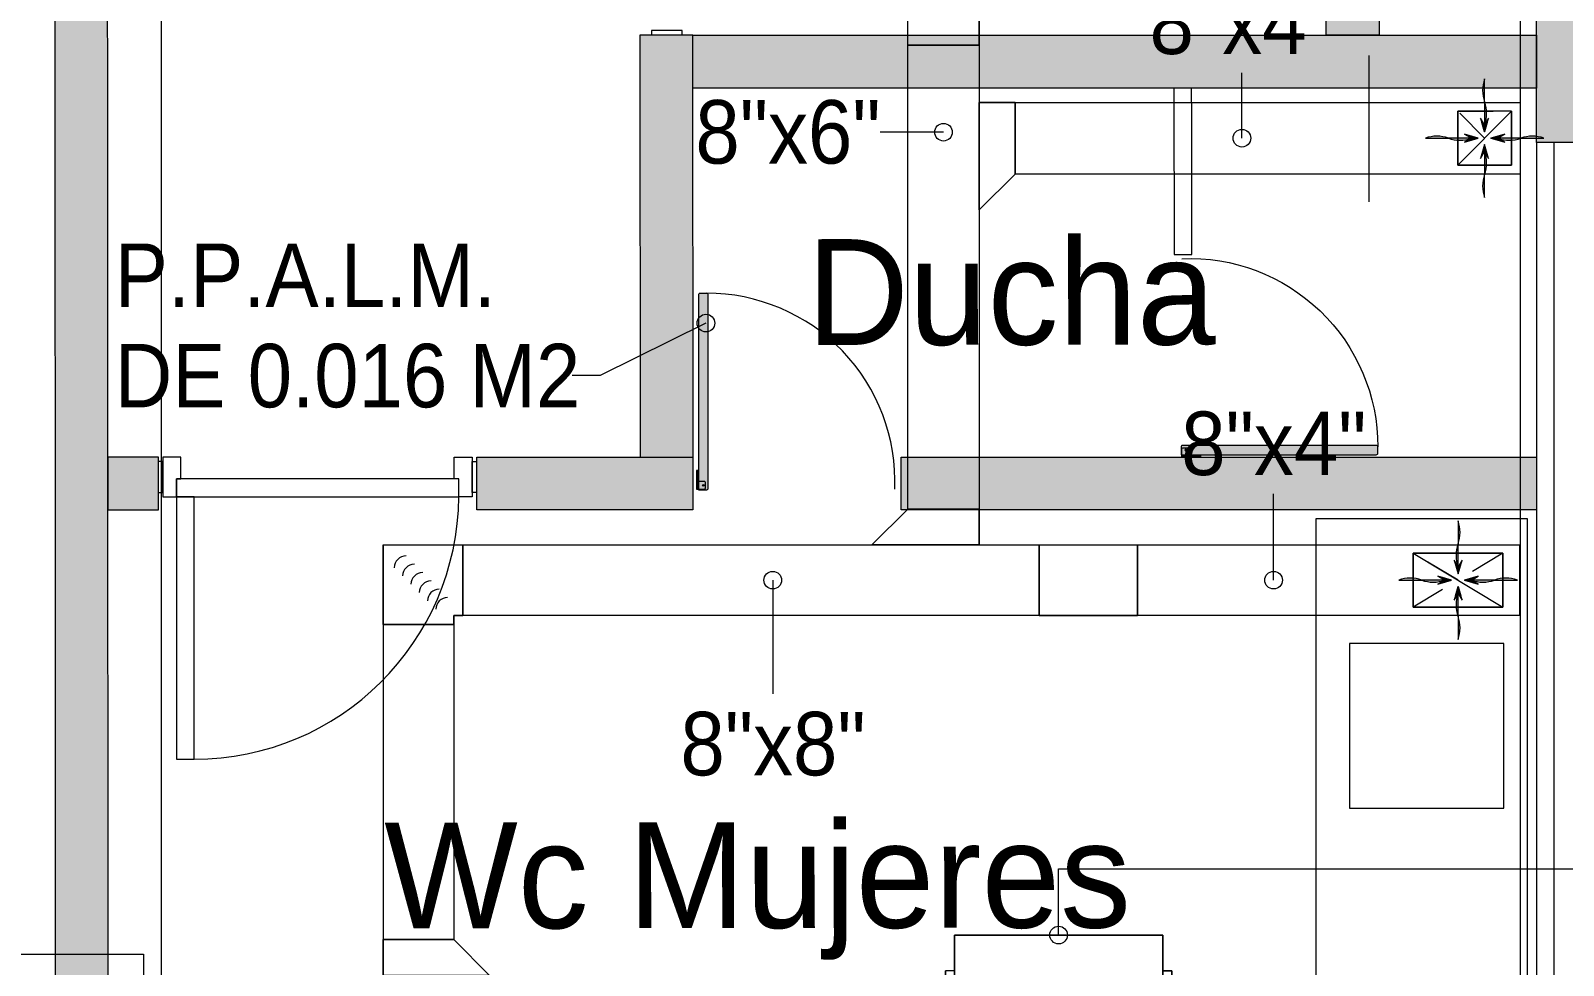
# Model space of a CAD drawing. Header units: metres. Extents: x 31.9 to 125.9, y -29 to 44.
# Drawn here: x 71.13 to 75.476, y -17.721 to -15.07 of the extents above; entities that cross this region are included whole.
import ezdxf

# ---------------------------------------------------------------- set-up
doc = ezdxf.new("R2010")
doc.units = ezdxf.units.M
doc.linetypes.add('Hidden 1_5', pattern=[0.0022, 0.0015, -0.0007])
for name, color, linetype, lineweight in [('A-DETL-GENF', 7, 'Continuous', 9), ('A-GENM', 7, 'Continuous', 18), ('ARQ', 8, 'Continuous', 0), ('G-ANNO-TEXT', 7, 'Continuous', 9), ('M-EQPM', 7, 'Continuous', 18), ('M-EQPM-IDEN', 7, 'Continuous', 9), ('M-HVAC-DUCT', 7, 'Continuous', 18), ('M-HVAC-DUCT-ANNO', 7, 'Hidden 1_5', 18), ('M-HVAC-DUCT-IDEN', 7, 'Continuous', 9)]:
    doc.layers.add(name, color=color, linetype=linetype, lineweight=lineweight)
doc.layers.add('M-HVAC-CDFF', color=8, linetype='Continuous', lineweight=18, true_color=0x414141)
doc.styles.add('SansSerif', font='SANSS__.TTF', dxfattribs={"width": 0.9, "height": 0.18})

# ---------------------------------------------------------------- blocks, each defined once
blk = doc.blocks.new('Estructura cubierta')
at = {"layer": 'ARQ'}
blk.add_line((1978.498, -5855.3542), (1978.498, -5914.9141), dxfattribs=at)
blk.add_line((1978.498, -5855.3542), (1978.498, -5914.9141), dxfattribs=at)
blk = doc.blocks.new('PUERTA BAÑOS')
at = {"layer": 'ARQ'}
h = blk.add_hatch(color=256, dxfattribs=at)
edge = h.paths.add_edge_path()
edge.add_line((-0.0075, 0.0025), (-0.0075, -0.6278))
edge.add_arc((-0.0125, -0.6278), 0.005, -90, 0, ccw=False)
edge.add_line((-0.0125, -0.6328), (-0.0325, -0.6328))
edge.add_arc((-0.0325, -0.6278), 0.005, 180, 270, ccw=False)
edge.add_line((-0.0375, -0.6278), (-0.0375, -0.0025))
edge.add_arc((-0.0325, -0.0025), 0.005, 90, 180, ccw=False)
edge.add_line((-0.0325, 0.0025), (-0.0075, 0.0025))
for p, q in [((0, 0), (-0.005, 0)), ((0, -0.06), (0, 0)), ((-0.03, -0.005), (-0.03, -0.02)), ((-0.005, 0), (-0.025, 0)), ((-0.025, -0.025), (-0.005, -0.025)), ((-0.005, -0.025), (-0.005, 0)), ((-0.005, 0), (-0.005, -0.06)), ((-0.005, -0.06), (0, -0.06))]:
    blk.add_line(p, q, dxfattribs=at)
blk.add_lwpolyline([(-0.0075, 0.0025), (-0.0075, -0.6278, -0.414214), (-0.0125, -0.6328), (-0.0325, -0.6328, -0.414214), (-0.0375, -0.6278), (-0.0375, -0.0025, -0.414214), (-0.0325, 0.0025)], format="xyb", close=True, dxfattribs=at)
blk.add_circle((-0.0225, -0.0125), 0.0025, dxfattribs=at)
at = {"layer": 'ARQ', "ltscale": 0.1}
blk.add_arc((-0.034, -0.0259), 0.6069, 177.5483, 270.1437, dxfattribs=at)
at = {"layer": 'ARQ'}
for centre, start, end in [((-0.025, -0.005), 90, 180), ((-0.025, -0.02), 180, 270)]:
    blk.add_arc(centre, 0.005, start, end, dxfattribs=at)
blk = doc.blocks.new('PISO 9')
at = {"layer": 'ARQ', "ltscale": 0.01}
h = blk.add_hatch(color=256, dxfattribs=at)
h.dxf.hatch_style = 1
h.paths.add_polyline_path([(347.2882, -2856.369), (347.1381, -2856.369), (347.1381, -2855.044), (347.2881, -2855.044)])
h.paths.add_polyline_path([(347.1381, -2855.3561), (347.1381, -2855.206), (346.5044, -2855.206), (346.5044, -2855.3561)])
h.paths.add_polyline_path([(345.0504, -2855.3564), (345.0504, -2855.2064), (345.7044, -2855.206), (345.7044, -2855.3561)])
h.paths.add_polyline_path([(343.6866, -2855.3561), (343.6866, -2855.2061), (344.2504, -2855.2058), (344.2504, -2855.3558)])
h.paths.add_polyline_path([(342.5366, -2856.3689), (342.3866, -2856.3689), (342.3866, -2855.3561), (342.5366, -2855.3561)])
h.paths.add_polyline_path([(342.3866, -2856.3689), (347.2882, -2856.369), (347.2882, -2856.519), (342.3866, -2856.5189)])
h.paths.add_polyline_path([(343.9898, -2856.3688), (343.8398, -2856.3688), (343.8397, -2855.356), (343.9897, -2855.356)])
h.paths.add_polyline_path([(345.639, -2856.3689), (345.4889, -2856.3689), (345.4889, -2855.3561), (345.6389, -2855.3561)])
h.paths.add_polyline_path([(347.2694, -2854.1416), (347.2694, -2854.0049), (347.1194, -2854.0049), (347.1194, -2854.1416)])
h.paths.add_polyline_path([(348.989, -2853.8549), (345.3375, -2853.855), (345.3375, -2854.005), (348.989, -2854.0049)])
h.paths.add_polyline_path([(345.3375, -2853.855), (345.3377, -2850.1312), (345.4877, -2850.1312), (345.4875, -2853.855)])
h.paths.add_polyline_path([(342.3887, -2852.9059), (344.4366, -2852.9059), (344.4366, -2853.0559), (343.4866, -2853.0559), (343.4866, -2853.8559), (343.3366, -2853.855), (343.3366, -2853.0559), (342.3887, -2853.0559)])
h.paths.add_polyline_path([(350.2092, -2851.0051), (345.4877, -2851.005), (345.4877, -2851.155), (350.2092, -2851.1551)])
h.paths.add_polyline_path([(346.7973, -2851.005), (346.7976, -2849.9739), (346.9477, -2849.9739), (346.9473, -2851.005)])
h.paths.add_polyline_path([(343.2361, -2850.131), (343.2361, -2849.981), (345.4878, -2849.9812), (345.4878, -2850.1312)])
h.paths.add_polyline_path([(350.0592, -2851.005), (350.0596, -2844.4808), (350.2096, -2844.4808), (350.2092, -2851.005)])
h.paths.add_polyline_path([(351.4126, -2851.0051), (353.9873, -2851.005), (353.9873, -2851.155), (351.4126, -2851.1551)])
h.paths.add_polyline_path([(351.4926, -2851.1551), (351.4927, -2853.9549), (351.6428, -2853.9549), (351.6426, -2851.1551)])
h.paths.add_polyline_path([(352.5451, -2853.8048), (353.5883, -2853.8048), (353.5883, -2853.9549), (352.5451, -2853.9549)])
h.paths.add_polyline_path([(351.6427, -2855.1139), (353.5883, -2855.1139), (353.5883, -2855.2639), (351.6427, -2855.264)])
h.paths.add_polyline_path([(351.4926, -2856.3623), (351.4929, -2855.1139), (351.643, -2855.1139), (351.6427, -2856.3623)])
h.paths.add_polyline_path([(353.5883, -2856.369), (353.5884, -2857.2647), (353.4383, -2857.2647), (353.4383, -2856.369)])
h.paths.add_polyline_path([(353.5883, -2856.369), (354.0353, -2856.369), (354.0353, -2856.519), (353.5883, -2856.519)])
h.paths.add_polyline_path([(354.1854, -2856.369), (354.1854, -2857.569), (354.0354, -2857.569), (354.0353, -2856.369)])
h.paths.add_polyline_path([(351.6428, -2857.2647), (354.0353, -2857.2647), (354.0353, -2857.4147), (351.6428, -2857.4147)])
h.paths.add_polyline_path([(351.4926, -2857.2647), (351.4929, -2858.461), (351.643, -2858.461), (351.6427, -2857.2647)])
h.paths.add_polyline_path([(351.0294, -2858.4611), (351.6427, -2858.461), (351.6427, -2858.6111), (351.0294, -2858.6112)])
h.paths.add_polyline_path([(349.8328, -2856.369), (349.8342, -2859.9806), (349.9843, -2859.9806), (349.9828, -2856.369)])
h.paths.add_polyline_path([(350.127, -2858.4611), (349.9837, -2858.4611), (349.9837, -2858.6112), (350.127, -2858.6112)])
h.paths.add_polyline_path([(352.2337, -2858.4611), (354.0353, -2858.461), (354.0353, -2858.6111), (352.2337, -2858.6112)])
h.paths.add_polyline_path([(353.6195, -2860.7769), (353.6195, -2862.2806), (353.4694, -2862.2806), (353.4694, -2860.7769)])
h.paths.add_polyline_path([(353.6195, -2860.7769), (354.0353, -2860.7769), (354.0353, -2860.9269), (353.6195, -2860.927)])
h.paths.add_polyline_path([(354.1854, -2860.7769), (354.1854, -2862.2806), (354.0354, -2862.2806), (354.0353, -2860.7769)])
h.paths.add_polyline_path([(350.3842, -2862.2806), (354.1854, -2862.2806), (354.1854, -2862.4306), (350.3842, -2862.4306)])
h.paths.add_polyline_path([(349.8843, -2862.4306), (349.8842, -2862.3806), (350.3842, -2862.3806), (350.3842, -2862.4306)])
h.paths.add_polyline_path([(349.8843, -2862.4306), (349.8342, -2862.4307), (349.8342, -2859.9806), (349.8843, -2859.9805)])
at = {"layer": 'ARQ'}
blk.add_line((353.5596, -2857.3228), (353.5596, -2857.7373), dxfattribs=at)
for points in [[(337.2463, -2808.1746), (322.793, -2808.1746), (322.7931, -2862.2306), (337.2463, -2862.2306), (337.2463, -2859.8706), (340.2456, -2859.8706), (340.2456, -2862.2306), (347.0883, -2862.2305), (347.0883, -2859.8706), (350.0843, -2859.8706), (350.0843, -2862.2306), (353.9855, -2862.2306), (353.9855, -2861.4705), (353.9897, -2861.4705), (353.9871, -2808.1307), (340.1955, -2808.1306), (340.1955, -2809.8514), (337.2463, -2809.8515)], [(349.8328, -2856.369), (349.8342, -2859.9806), (349.9843, -2859.9806), (349.9828, -2856.369)], [(353.5883, -2856.369), (353.5884, -2857.2647), (353.4383, -2857.2647), (353.4383, -2856.369)], [(354.1854, -2856.369), (354.1854, -2857.569), (354.0354, -2857.569), (354.0353, -2856.369)], [(351.4926, -2857.2647), (351.4929, -2858.461), (351.643, -2858.461), (351.6427, -2857.2647)], [(351.6428, -2857.2647), (354.0353, -2857.2647), (354.0353, -2857.4147), (351.6428, -2857.4147)], [(353.0069, -2857.4147), (353.0078, -2857.8872), (353.0579, -2857.8872), (353.0579, -2857.4951), (353.0579, -2857.4951), (353.0569, -2857.4147)], [(354.0354, -2860.7769), (354.0854, -2860.7769), (354.0853, -2857.569), (354.0353, -2857.569)], [(350.127, -2858.4611), (349.9837, -2858.4611), (349.9837, -2858.6112), (350.127, -2858.6112)], [(351.0294, -2858.4611), (351.6427, -2858.461), (351.6427, -2858.6111), (351.0294, -2858.6112)], [(352.2337, -2858.4611), (354.0353, -2858.461), (354.0353, -2858.6111), (352.2337, -2858.6112)], [(350.1777, -2858.5231), (350.1777, -2858.5738), (350.9787, -2858.5738), (350.9787, -2858.5231)], [(350.2284, -2858.5738), (350.1777, -2858.5738), (350.1777, -2859.318), (350.2284, -2859.318)], [(354.0095, -2860.7615), (354.0095, -2858.6366), (353.4095, -2858.6366), (353.4095, -2860.7615)], [(353.5048, -2859.4566), (353.9426, -2859.4566), (353.9426, -2858.9895), (353.5048, -2858.9895)]]:
    blk.add_lwpolyline(points, close=True, dxfattribs=at)
for points in [[(351.6124, -2857.2647), (351.6124, -2857.252), (351.5253, -2857.252), (351.5253, -2857.2647)], [(350.127, -2858.5612), (350.1397, -2858.5612), (350.1397, -2858.474), (350.127, -2858.474)], [(350.1904, -2858.5231), (350.1904, -2858.4614), (350.1397, -2858.4614), (350.1397, -2858.5738), (350.1777, -2858.5738), (350.1777, -2858.5231), (350.1904, -2858.5231)], [(350.966, -2858.5231), (350.966, -2858.4614), (351.0167, -2858.4614), (351.0167, -2858.5738), (350.9787, -2858.5738), (350.9787, -2858.5231), (350.966, -2858.5231)], [(351.0294, -2858.5612), (351.0167, -2858.5612), (351.0167, -2858.474), (351.0294, -2858.474)]]:
    blk.add_lwpolyline(points, dxfattribs=at)
blk.add_arc((350.2279, -2858.5671), 0.7509, 270.044, 359.4867, dxfattribs=at)
blk.add_blockref('Estructura cubierta', (-1628.3638, 3049.5683), dxfattribs=at)
at = {"layer": 'ARQ', "ltscale": 0.0003, "yscale": 0.8784798838123716, "zscale": 0.8784798838123716}
for p, xscale, rotation in [((353.0291, -2858.4611), -0.8784798838123716, 89.9996933002926), ((351.6524, -2858.5524), 0.8784798838123716, 180.0003066997074)]:
    blk.add_blockref('PUERTA BAÑOS', p, dxfattribs=dict(at, xscale=xscale, rotation=rotation))
at = {"layer": 'ARQ'}
for s, p in [('Ducha', (351.9658, -2858.1433)), ('Wc Mujeres', (350.7675, -2859.7978))]:
    blk.add_text(s, height=0.3, rotation=0.0669, dxfattribs=at).set_placement(p)
blk = doc.blocks.new('REJILLA EXTRACCION - 10_x6_-1710452-NIVEL 09')
at = {"layer": 'A-DETL-GENF', "lineweight": 18, "true_color": 0x00ff00}
for points in [[(0, 0.1028), (0.0051, 0.1243), (0.0051, 0.1465), (0, 0.168)], [(0, 0.0375), (0, 0.1028), (-0.0051, 0.0812), (-0.0051, 0.0591)], [(0, 0.018), (0.0113, 0.057), (0, 0.0375), (-0.0112, 0.057)], [(-0.103, 0), (-0.1246, 0.0051), (-0.1467, 0.0051), (-0.1683, 0)], [(-0.0572, -0.0112), (-0.0183, 0), (-0.0572, 0.0113), (-0.0378, 0)], [(0.0572, -0.0112), (0.0378, 0), (0.0572, 0.0113), (0.0183, 0)], [(0.1683, 0), (0.1467, 0.0051), (0.1246, 0.0051), (0.103, 0)], [(-0.0593, -0.0051), (-0.0378, 0), (-0.103, 0), (-0.0815, -0.0051)], [(-0.0112, -0.057), (0, -0.0375), (0.0113, -0.057), (0, -0.018)], [(0, -0.1028), (0, -0.0375), (-0.0051, -0.0591), (-0.0051, -0.0812)], [(0.0593, -0.0051), (0.0815, -0.0051), (0.103, 0), (0.0378, 0)], [(0, -0.168), (0.0051, -0.1465), (0.0051, -0.1243), (0, -0.1028)]]:
    blk.add_hatch(color=3, dxfattribs=at).paths.add_polyline_path(points)
at = {"layer": 'A-DETL-GENF', "color": 3, "true_color": 0x00ff00}
for p, q in [((0, 0.168), (0, 0.1028)), ((0, 0.0375), (0, 0.1028)), ((0, 0.0375), (-0.0112, 0.057)), ((-0.0112, 0.057), (0, 0.018)), ((-0.0075, 0.044), (0, 0.018)), ((0, 0.018), (0.0113, 0.057)), ((0.0113, 0.057), (0, 0.0375)), ((0, 0.018), (0.0075, 0.044)), ((-0.0183, 0), (-0.0572, 0.0113)), ((-0.0572, 0.0113), (-0.0378, 0)), ((-0.0378, 0), (-0.0572, -0.0112)), ((-0.0572, -0.0112), (-0.0183, 0)), ((-0.0183, 0), (-0.0443, 0.0075)), ((-0.0443, -0.0075), (-0.0183, 0)), ((0.0572, 0.0113), (0.0183, 0)), ((0.0183, 0), (0.0443, 0.0075)), ((0.0443, -0.0075), (0.0183, 0)), ((0.0183, 0), (0.0572, -0.0112)), ((0.0378, 0), (0.0572, 0.0113)), ((0.0572, -0.0112), (0.0378, 0)), ((-0.1683, 0), (-0.103, 0)), ((-0.0378, 0), (-0.103, 0)), ((0, -0.018), (-0.0112, -0.057)), ((-0.0112, -0.057), (0, -0.0375)), ((-0.0075, -0.044), (0, -0.018)), ((0, -0.018), (0.0075, -0.044)), ((0.0113, -0.057), (0, -0.018)), ((0, -0.1028), (0, -0.0375)), ((0, -0.0375), (0.0113, -0.057)), ((0.103, 0), (0.0378, 0)), ((0.103, 0), (0.1683, 0)), ((0, -0.1028), (0, -0.168))]:
    blk.add_line(p, q, dxfattribs=at)
for centre, start, end in [((-0.0903, 0.1354), 340.1305, 19.8695), ((0.0903, 0.0701), 160.1305, 199.8695), ((-0.1356, -0.0903), 70.1305, 109.8695), ((0.1356, -0.0903), 70.1305, 109.8695), ((-0.0704, 0.0903), 250.1305, 289.8695), ((0.0903, -0.0701), 160.1305, 199.8695), ((0.0704, 0.0903), 250.1305, 289.8695), ((-0.0903, -0.1354), 340.1305, 19.8695)]:
    blk.add_arc(centre, 0.096, start, end, dxfattribs=at)
at = {"layer": 'M-HVAC-CDFF', "color": 3, "true_color": 0x00ff00}
for p, q in [((0.127, 0.0762), (-0.127, 0.0762)), ((-0.127, 0.0762), (-0.127, -0.0762)), ((-0.127, 0.0762), (0.127, -0.0762)), ((0.127, -0.0762), (0.127, 0.0762)), ((-0.127, -0.0762), (0.127, -0.0762))]:
    blk.add_line(p, q, dxfattribs=at)
blk = doc.blocks.new('Cabinet Fan-BCF-1 - BCF-106-1705074-NIVEL 09')
at = {"layer": 'M-EQPM', "color": 1, "true_color": 0xff0000}
for p, q in [((58.5114, -15.6271), (57.9208, -15.6271)), ((57.9208, -15.6271), (57.9208, -16.1351)), ((57.9208, -16.1351), (57.9208, -15.6271)), ((57.9208, -15.6271), (58.5114, -15.6271)), ((58.5114, -16.1351), (58.5114, -15.6271)), ((58.5114, -15.6271), (58.5114, -16.1351)), ((57.8954, -16.0335), (57.8954, -15.7287)), ((57.8954, -15.7287), (57.8954, -16.0335)), ((57.9208, -15.7287), (57.8954, -15.7287)), ((57.9208, -15.7287), (57.8954, -15.7287)), ((57.9208, -16.0335), (57.9208, -15.7287)), ((57.9208, -15.7287), (57.9208, -16.0335)), ((58.5114, -15.7287), (58.5114, -16.0335)), ((58.5114, -16.0335), (58.5114, -15.7287)), ((58.5368, -15.7287), (58.5114, -15.7287)), ((58.5114, -15.7287), (58.5368, -15.7287)), ((58.5368, -15.7287), (58.5368, -16.0335)), ((58.5368, -16.0335), (58.5368, -15.7287)), ((57.8954, -16.0335), (57.9208, -16.0335)), ((57.9208, -16.0335), (57.8954, -16.0335)), ((58.5114, -16.0335), (58.5368, -16.0335)), ((58.5114, -16.0335), (58.5368, -16.0335)), ((57.9208, -16.1351), (58.5114, -16.1351)), ((58.5114, -16.1351), (57.9208, -16.1351))]:
    blk.add_line(p, q, dxfattribs=at)
blk = doc.blocks.new('REJILLA EXTRACCION - 6_x6_-1710424-NIVEL 09')
at = {"layer": 'A-DETL-GENF', "lineweight": 18, "true_color": 0x00ff00}
for points in [[(0, 0.168), (0, 0.1028), (0.0051, 0.1243), (0.0051, 0.1465)], [(-0.0051, 0.0812), (-0.0051, 0.0591), (0, 0.0375), (0, 0.1028)], [(-0.0112, 0.057), (0, 0.018), (0.0113, 0.057), (0, 0.0375)], [(-0.1683, 0), (-0.103, 0), (-0.1246, 0.0051), (-0.1467, 0.0051)], [(-0.0572, 0.0113), (-0.0378, 0), (-0.0572, -0.0112), (-0.0183, 0)], [(0.0183, 0), (0.0572, -0.0112), (0.0378, 0), (0.0572, 0.0113)], [(0.103, 0), (0.1683, 0), (0.1467, 0.0051), (0.1246, 0.0051)], [(-0.103, 0), (-0.0815, -0.0051), (-0.0593, -0.0051), (-0.0378, 0)], [(-0.0112, -0.057), (0, -0.0375), (0.0113, -0.057), (0, -0.018)], [(-0.0051, -0.0591), (-0.0051, -0.0812), (0, -0.1028), (0, -0.0375)], [(0.0378, 0), (0.0593, -0.0051), (0.0815, -0.0051), (0.103, 0)], [(0, -0.1028), (0, -0.168), (0.0051, -0.1465), (0.0051, -0.1243)]]:
    blk.add_hatch(color=3, dxfattribs=at).paths.add_polyline_path(points)
at = {"layer": 'A-DETL-GENF', "color": 3, "true_color": 0x00ff00}
for p, q in [((0, 0.168), (0, 0.1028)), ((0, 0.0375), (0, 0.1028)), ((0, 0.0375), (-0.0112, 0.057)), ((-0.0112, 0.057), (0, 0.018)), ((-0.0075, 0.044), (0, 0.018)), ((0, 0.018), (0.0113, 0.057)), ((0.0113, 0.057), (0, 0.0375)), ((0, 0.018), (0.0075, 0.044)), ((-0.0183, 0), (-0.0572, 0.0113)), ((-0.0572, 0.0113), (-0.0378, 0)), ((-0.0378, 0), (-0.0572, -0.0112)), ((-0.0572, -0.0112), (-0.0183, 0)), ((-0.0183, 0), (-0.0443, 0.0075)), ((-0.0443, -0.0075), (-0.0183, 0)), ((0.0572, 0.0113), (0.0183, 0)), ((0.0183, 0), (0.0443, 0.0075)), ((0.0443, -0.0075), (0.0183, 0)), ((0.0183, 0), (0.0572, -0.0112)), ((0.0378, 0), (0.0572, 0.0113)), ((0.0572, -0.0112), (0.0378, 0)), ((-0.1683, 0), (-0.103, 0)), ((-0.0378, 0), (-0.103, 0)), ((0, -0.018), (-0.0112, -0.057)), ((-0.0112, -0.057), (0, -0.0375)), ((-0.0075, -0.044), (0, -0.018)), ((0, -0.018), (0.0075, -0.044)), ((0.0113, -0.057), (0, -0.018)), ((0, -0.1028), (0, -0.0375)), ((0, -0.0375), (0.0113, -0.057)), ((0.103, 0), (0.0378, 0)), ((0.103, 0), (0.1683, 0)), ((0, -0.1028), (0, -0.168))]:
    blk.add_line(p, q, dxfattribs=at)
for centre, start, end in [((-0.0903, 0.1354), 340.1305, 19.8695), ((0.0903, 0.0701), 160.1305, 199.8695), ((-0.1356, -0.0903), 70.1305, 109.8695), ((0.1356, -0.0903), 70.1305, 109.8695), ((-0.0704, 0.0903), 250.1305, 289.8695), ((0.0903, -0.0701), 160.1305, 199.8695), ((0.0704, 0.0903), 250.1305, 289.8695), ((-0.0903, -0.1354), 340.1305, 19.8695)]:
    blk.add_arc(centre, 0.096, start, end, dxfattribs=at)
at = {"layer": 'M-HVAC-CDFF', "color": 3, "true_color": 0x00ff00}
for p, q in [((0.0762, 0.0762), (-0.0762, 0.0762)), ((-0.0762, 0.0762), (-0.0762, -0.0762)), ((-0.0762, 0.0762), (0.0762, -0.0762)), ((0.0762, -0.0762), (0.0762, 0.0762)), ((-0.0762, -0.0762), (0.0762, -0.0762))]:
    blk.add_line(p, q, dxfattribs=at)
blk = doc.blocks.new('M_Rectangular Takeoff - LAMINA-1710448-NIVEL 09')
at = {"layer": 'M-HVAC-DUCT', "color": 3, "true_color": 0x00ff00}
for p, q in [((73.2347, -19.531), (73.0823, -19.531)), ((73.0823, -19.531), (73.0823, -19.6834)), ((73.0823, -19.531), (73.0823, -19.6834)), ((73.2347, -19.531), (73.0823, -19.531)), ((73.0823, -19.531), (73.0823, -19.6834)), ((73.2347, -19.531), (73.0823, -19.531)), ((73.2347, -19.6834), (73.2347, -19.531)), ((73.2347, -19.6834), (73.2347, -19.531)), ((73.2347, -19.6834), (73.2347, -19.531)), ((73.0823, -19.6834), (73.2347, -19.6834)), ((73.0823, -19.6834), (73.2347, -19.6834)), ((73.0823, -19.6834), (73.2347, -19.6834))]:
    blk.add_line(p, q, dxfattribs=at)
blk = doc.blocks.new('Rectangular Tap - ZAPATA - ZAPATA FIBRA DE VIDRIO-1978969-NIVEL 09')
at = {"layer": 'M-HVAC-DUCT', "color": 3, "true_color": 0x00ff00}
for p, q in [((0.1016, 0.1016), (0, 0.2032)), ((0, 0.2032), (0, -0.1016)), ((0.1016, 0.1016), (0, 0.2032)), ((0, -0.1016), (0, 0.2032)), ((0.1016, 0.1016), (0.1016, -0.1016)), ((0.1016, -0.1016), (0.1016, 0.1016)), ((0, -0.1016), (0.1016, -0.1016)), ((0.1016, -0.1016), (0, -0.1016))]:
    blk.add_line(p, q, dxfattribs=at)
blk = doc.blocks.new('M_Rectangular Takeoff - LAMINA-V15-NIVEL 09')
at = {"layer": 'M-HVAC-DUCT', "color": 3, "true_color": 0x00ff00}
for p, q in [((75.0507, -16.5521), (75.0507, -16.7045)), ((75.3047, -16.5521), (75.0507, -16.5521)), ((75.0507, -16.5521), (75.0507, -16.7045)), ((75.3047, -16.5521), (75.0507, -16.5521)), ((75.0507, -16.7045), (75.0507, -16.5521)), ((75.0507, -16.5521), (75.3047, -16.5521)), ((75.3047, -16.7045), (75.3047, -16.5521)), ((75.3047, -16.7045), (75.3047, -16.5521)), ((75.3047, -16.5521), (75.3047, -16.7045)), ((75.0507, -16.7045), (75.3047, -16.7045)), ((75.0507, -16.7045), (75.3047, -16.7045)), ((75.3047, -16.7045), (75.0507, -16.7045))]:
    blk.add_line(p, q, dxfattribs=at)
blk = doc.blocks.new('Rectangular Elbow - Mitered - Single Thickness Vanes - LAMINA-2176320-NIVEL 09')
at = {"layer": 'A-GENM', "color": 3, "true_color": 0x00ff00}
for centre in [(-0.0825, 0.0825), (-0.0825, 0.0825), (-0.0589, 0.0589), (-0.0589, 0.0589), (-0.0354, 0.0354), (-0.0354, 0.0354), (-0.0118, 0.0118), (-0.0118, 0.0118), (0.0118, -0.0118), (0.0118, -0.0118), (0.0354, -0.0354), (0.0354, -0.0354)]:
    blk.add_arc(centre, 0.0333, 270, 360, dxfattribs=at)
at = {"layer": 'M-HVAC-DUCT', "color": 3, "true_color": 0x00ff00}
for p, q in [((-0.1254, 0.1), (-0.1254, -0.1)), ((-0.1254, -0.1), (-0.1254, 0.1)), ((-0.1254, 0.1), (-0.1, 0.1)), ((-0.1, 0.1), (-0.1254, 0.1)), ((-0.1, 0.1), (-0.1, 0.1254)), ((0.1, 0.1254), (-0.1, 0.1254)), ((-0.1, 0.1254), (0.1, 0.1254)), ((-0.1, 0.1254), (-0.1, 0.1)), ((0.1, -0.1), (0.1, 0.1254)), ((0.1, 0.1254), (0.1, -0.1)), ((0.1, -0.1), (-0.1254, -0.1)), ((0.1, -0.1), (-0.1254, -0.1))]:
    blk.add_line(p, q, dxfattribs=at)
blk = doc.blocks.new('Rectangular Tap - ZAPATA - ZAPATA FIBRA DE VIDRIO-2176116-NIVEL 09')
at = {"layer": 'M-HVAC-DUCT', "color": 3, "true_color": 0x00ff00}
for p, q in [((0, 0.1016), (0, -0.2032)), ((0.1016, 0.1016), (0, 0.1016)), ((0, -0.2032), (0, 0.1016)), ((0, 0.1016), (0.1016, 0.1016)), ((0.1016, 0.1016), (0.1016, -0.1016)), ((0.1016, -0.1016), (0.1016, 0.1016)), ((0, -0.2032), (0.1016, -0.1016)), ((0, -0.2032), (0.1016, -0.1016))]:
    blk.add_line(p, q, dxfattribs=at)
blk = doc.blocks.new('M_Rectangular Transition - Angle - 10 LAM-2176126-NIVEL 09')
at = {"layer": 'M-HVAC-DUCT', "color": 3, "true_color": 0x00ff00}
for p, q in [((0, 0.1016), (0, -0.1016)), ((0, 0.1016), (0.1441, 0.1016)), ((0, 0.1016), (0.1441, 0.1016)), ((0, -0.1016), (0, 0.1016)), ((0.1441, -0.1016), (0.1441, 0.1016)), ((0.1441, 0.1016), (0.1441, -0.1016)), ((0, -0.1016), (0.1441, -0.1016)), ((0.1441, -0.1016), (0, -0.1016))]:
    blk.add_line(p, q, dxfattribs=at)
blk = doc.blocks.new('Rectangular Tap - ZAPATA - ZAPATA FIBRA DE VIDRIO-2176338-NIVEL 09')
at = {"layer": 'M-HVAC-DUCT', "color": 3, "true_color": 0x00ff00}
for p, q in [((0, 0.1), (0, -0.2016)), ((0.1016, 0.1), (0, 0.1)), ((0, -0.2016), (0, 0.1)), ((0, 0.1), (0.1016, 0.1)), ((0.1016, 0.1), (0.1016, -0.1)), ((0.1016, -0.1), (0.1016, 0.1)), ((0, -0.2016), (0.1016, -0.1)), ((0, -0.2016), (0.1016, -0.1))]:
    blk.add_line(p, q, dxfattribs=at)
blk = doc.blocks.new('M_Rectangular Transition - Angle - 20 LAMINA-2176417-NIVEL 09')
at = {"layer": 'M-HVAC-DUCT', "color": 3, "true_color": 0x00ff00}
for p, q in [((0, 0.1), (0, -0.1)), ((0, 0.1), (0.2791, 0.1)), ((0, 0.1), (0.2791, 0.1)), ((0, -0.1), (0, 0.1)), ((0.2791, -0.1), (0.2791, 0.1)), ((0.2791, 0.1), (0.2791, -0.1)), ((0, -0.1), (0.2791, -0.1)), ((0.2791, -0.1), (0, -0.1))]:
    blk.add_line(p, q, dxfattribs=at)

msp = doc.modelspace()

# ---------------------------------------------------------------- linework, layer by layer
at = {"layer": 'G-ANNO-TEXT'}
for p, q in [((73.0448, -15.8994), (72.7451, -16.0482)), ((72.7451, -16.0482), (72.6658, -16.0482))]:
    msp.add_line(p, q, dxfattribs=at)
msp.add_circle((73.0448, -15.8994), 0.025, dxfattribs=at)
at = {"layer": 'M-EQPM-IDEN'}
for p, q in [((74.0449, -17.4468), (75.5485, -17.4468)), ((74.0449, -17.6347), (74.0449, -17.4468))]:
    msp.add_line(p, q, dxfattribs=at)
msp.add_circle((74.0449, -17.6347), 0.025, dxfattribs=at)
at = {"layer": 'M-HVAC-DUCT', "color": 3, "true_color": 0x00ff00}
for p, q in [((73.6169, -15.1111), (73.8201, -15.1111)), ((73.6169, -16.4267), (73.6169, -15.1111)), ((73.8201, -15.1111), (73.8201, -16.4267)), ((73.9217, -15.2734), (73.9217, -15.4766)), ((73.9217, -15.2734), (75.3539, -15.2734)), ((75.1769, -15.4512), (75.1769, -15.2988)), ((75.3293, -15.2988), (75.1769, -15.2988)), ((75.3293, -15.2988), (75.3293, -15.4512)), ((75.3539, -15.2734), (75.3539, -15.4766)), ((75.3293, -15.4512), (75.1769, -15.4512)), ((75.3539, -15.4766), (73.9217, -15.4766)), ((73.6169, -16.4267), (73.8201, -16.4267)), ((72.3551, -16.5283), (72.3551, -16.7283)), ((72.3551, -16.5283), (73.9897, -16.5283)), ((73.9897, -16.5283), (73.9897, -16.7283)), ((74.2688, -16.5283), (74.2688, -16.7283)), ((74.2688, -16.5283), (75.3522, -16.5283)), ((75.0507, -16.5521), (75.0507, -16.7045)), ((75.0507, -16.5521), (75.3047, -16.5521)), ((75.3047, -16.7045), (75.3047, -16.5521)), ((75.3522, -16.5283), (75.3522, -16.7283)), ((73.9897, -16.7283), (72.3551, -16.7283)), ((75.3522, -16.7283), (74.2688, -16.7283)), ((75.0507, -16.7045), (75.3047, -16.7045)), ((72.1297, -16.7537), (72.3297, -16.7537)), ((72.3297, -16.7537), (72.1297, -16.7537)), ((72.1297, -16.7537), (72.1297, -17.6474)), ((72.3297, -16.7537), (72.3297, -17.6474)), ((72.1297, -17.6474), (72.3297, -17.6474)), ((72.3297, -17.6474), (72.1297, -17.6474))]:
    msp.add_line(p, q, dxfattribs=at)
at = {"layer": 'M-HVAC-DUCT-ANNO', "color": 3, "true_color": 0x00ff00}
for p, q in [((75.1769, -15.2988), (75.3293, -15.2988)), ((75.1769, -15.4512), (75.1769, -15.2988)), ((75.1769, -15.4512), (75.3293, -15.2988)), ((75.2531, -15.375), (75.1769, -15.2988)), ((75.3293, -15.2988), (75.3293, -15.4512)), ((75.3293, -15.4512), (75.1769, -15.4512)), ((75.0507, -16.7045), (75.0507, -16.5521)), ((75.0507, -16.5521), (75.3047, -16.5521)), ((75.3047, -16.5521), (75.0507, -16.7045)), ((75.1777, -16.6283), (75.0507, -16.5521)), ((75.3047, -16.5521), (75.3047, -16.7045)), ((75.3047, -16.7045), (75.0507, -16.7045))]:
    msp.add_line(p, q, dxfattribs=at)
at = {"layer": 'M-HVAC-DUCT-IDEN'}
for p, q in [((74.5648, -15.375), (74.5648, -15.1898)), ((73.7185, -15.358), (73.5386, -15.358)), ((74.6546, -16.6283), (74.6546, -16.3838)), ((73.2343, -16.6283), (73.2343, -16.9503))]:
    msp.add_line(p, q, dxfattribs=at)
for centre in [(73.7185, -15.358), (74.5648, -15.375), (73.2343, -16.6283), (74.6546, -16.6283)]:
    msp.add_circle(centre, 0.025, dxfattribs=at)

# ---------------------------------------------------------------- block references
at = {"layer": 'ARQ', "linetype": 'Continuous'}
msp.add_blockref('PISO 9', (-278.6348, 2842.1819), dxfattribs=at)
at = {"layer": 'M-EQPM', "color": 1, "true_color": 0xff0000, "rotation": 359.999993784434}
msp.add_blockref('Cabinet Fan-BCF-1 - BCF-106-1705074-NIVEL 09', (15.8288, -2.0075), dxfattribs=at)
at = {"layer": 'M-HVAC-CDFF', "color": 3, "true_color": 0x00ff00, "rotation": 89.99999999999955}
msp.add_blockref('REJILLA EXTRACCION - 6_x6_-1710424-NIVEL 09', (75.2531, -15.375), dxfattribs=at)
at = {"layer": 'M-HVAC-CDFF', "color": 3, "true_color": 0x00ff00}
msp.add_blockref('REJILLA EXTRACCION - 10_x6_-1710452-NIVEL 09', (75.1777, -16.6283), dxfattribs=at)
at = {"layer": 'M-HVAC-DUCT', "color": 3, "true_color": 0x00ff00}
for name, p, rotation in [('M_Rectangular Transition - Angle - 10 LAM-2176126-NIVEL 09', (73.7185, -15.1111), 90), ('Rectangular Elbow - Mitered - Single Thickness Vanes - LAMINA-2176320-NIVEL 09', (72.2297, -16.6283), 180), ('Rectangular Tap - ZAPATA - ZAPATA FIBRA DE VIDRIO-2176338-NIVEL 09', (72.2297, -17.749), 89.99999342054355)]:
    msp.add_blockref(name, p, dxfattribs=dict(at, rotation=rotation))
at = {"layer": 'M-HVAC-DUCT', "color": 3, "true_color": 0x00ff00, "extrusion": (0, 0, -1)}
for name, p, rotation in [('Rectangular Tap - ZAPATA - ZAPATA FIBRA DE VIDRIO-1978969-NIVEL 09', (-73.8201, -15.375), 180), ('Rectangular Tap - ZAPATA - ZAPATA FIBRA DE VIDRIO-2176116-NIVEL 09', (-73.7185, -16.5283), 90)]:
    msp.add_blockref(name, p, dxfattribs=dict(at, rotation=rotation))
at = {"layer": 'M-HVAC-DUCT', "color": 3, "true_color": 0x00ff00}
for name, p in [('M_Rectangular Takeoff - LAMINA-1710448-NIVEL 09', (2.0945, 4.2322)), ('M_Rectangular Transition - Angle - 20 LAMINA-2176417-NIVEL 09', (73.9897, -16.6283)), ('M_Rectangular Takeoff - LAMINA-V15-NIVEL 09', (0, 0))]:
    msp.add_blockref(name, p, dxfattribs=at)

# ---------------------------------------------------------------- texts
at = {"layer": 'G-ANNO-TEXT', "char_height": 0.18, "attachment_point": 1, "style": 'SansSerif'}
for s, insert, width in [('P.P.A.L.M.', (71.368, -15.6738), 1.277088), ('DE 0.016 M2', (71.368, -15.9582), 1.572911)]:
    msp.add_mtext(s, dxfattribs=dict(at, insert=insert, width=width))
at = {"layer": 'M-HVAC-DUCT-IDEN', "char_height": 0.18, "width": 0.627721, "attachment_point": 1, "style": 'SansSerif'}
for s, insert in [('8"x4"', (74.3029, -14.9563)), ('8"x6"', (73.0148, -15.267)), ('8"x4"', (74.3927, -16.1503)), ('8"x8"', (72.9724, -17.0018))]:
    msp.add_mtext(s, dxfattribs=dict(at, insert=insert))

doc.saveas('drawing.dxf')
